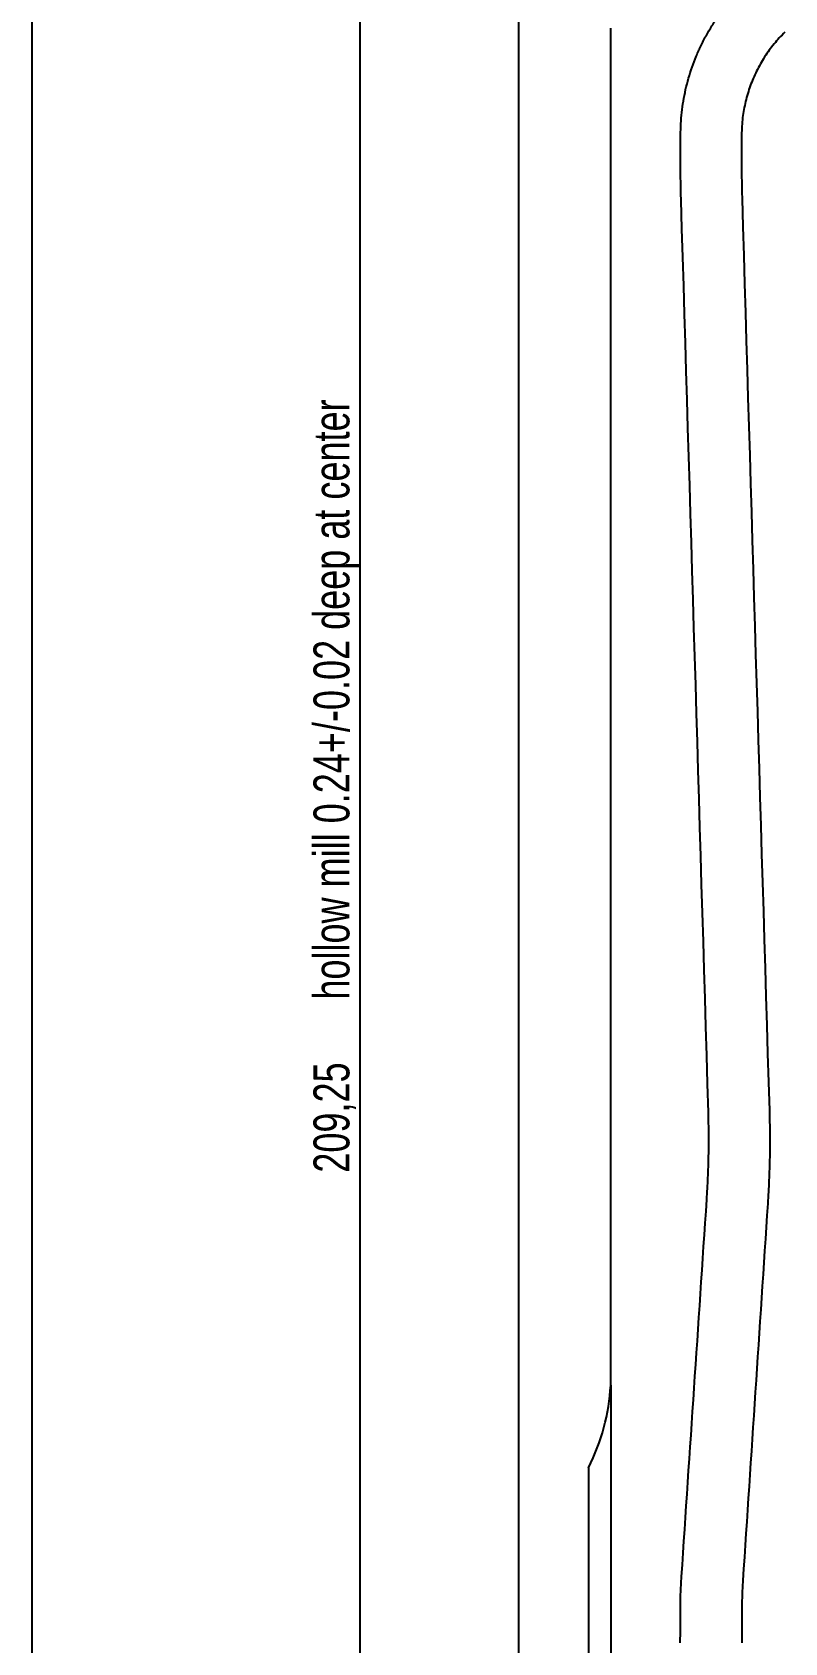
# Model space of a CAD drawing. Header units: millimetres. Extents: x 8 to 867, y 8 to 585.
# Drawn here: x 8 to 81.3, y 203.5 to 360.3 of the extents above; entities that cross this region are included whole.
import ezdxf

# ---------------------------------------------------------------- set-up
doc = ezdxf.new("R2010")
doc.units = ezdxf.units.MM
doc.layers.add('DIMENSIONS', color=2, linetype='Continuous')
doc.layers.add('OUTLINE', color=7, linetype='Continuous', lineweight=25)
doc.styles.add('SLDTEXTSTYLE0', font='TXT', dxfattribs={"width": 0.75})
doc.dimstyles.new('SLDDIMSTYLE2', dxfattribs={"dimtxt": 3.5, "dimasz": 2, "dimexe": 0, "dimexo": 0.0625, "dimgap": 0.875, "dimtad": 1, "dimrnd": 1e-09, "dimzin": 12, "dimdsep": 46, "dimtxsty": 'SLDTEXTSTYLE0', "dimsah": 1, "dimcen": 0.09, "dimadec": 0, "dimazin": 3, "dimtfac": 1, "dimtofl": 0, "dimtmove": 0, "dimatfit": 3, "dimfxl": 0, "dimfrac": 2, "dimtolj": 1, "dimtzin": 12, "dimarcsym": 0})

# ---------------------------------------------------------------- blocks, each defined once
blk = doc.blocks.new('_D_47')
at = {"layer": 'DIMENSIONS'}
for p, q in [((63.36, 404.83), (37.9, 404.83)), ((39.9, 404.83), (39.9, 195.58)), ((63.36, 195.58), (37.9, 195.58))]:
    blk.add_line(p, q, dxfattribs=at)
for points in [[(39.9, 404.83), (39.4, 402.83), (40.4, 402.83)], [(39.9, 195.58), (40.4, 197.58), (39.4, 197.58)]]:
    blk.add_solid(points, dxfattribs=at)
at = {"layer": 'DIMENSIONS', "char_height": 3.5, "attachment_point": 1, "rotation": 90, "style": 'SLDTEXTSTYLE0'}
for s, insert in [('hollow mill 0.24+/-0.02 deep at center', (35.39, 266.15)), ('209,25', (35.39, 249.3))]:
    blk.add_mtext(s, dxfattribs=dict(at, insert=insert))

msp = doc.modelspace()

# ---------------------------------------------------------------- linework, layer by layer
at = {"layer": 'OUTLINE'}
for p, q in [((8, 8), (8, 585)), ((55.38411, 160.57875), (55.38411, 429.83342)), ((64.35918, 229.66632), (64.35918, 360.74586)), ((64.33208, 228.62541), (64.35918, 229.66632)), ((62.17536, 220.57875), (62.17536, 160.57875))]:
    msp.add_line(p, q, dxfattribs=at)
msp.add_arc((44.35918, 229.66632), 20, 332.9750733, 357.0166771, dxfattribs=at)
for centre, major_axis, ratio, start_param, end_param in [((-10404.61201, 300.20609), (0, 39096.06375), 0.267949192, 4.713594285, 4.71367102), ((10552.83038, 300.20609), (0, 39096.06375), 0.267949192, 1.569514288, 1.569591022), ((-10407.94951, 300.20609), (-1261.64401, 39094.60368), 0.26781049, 4.702594457, 4.704866087), ((10558.89318, 300.20609), (-1261.64401, 39094.60368), 0.26781049, 1.561029776, 1.563301405), ((-10421.63846, 300.20609), (2800.65096, 39088.89757), 0.267267575, 4.729228056, 4.730166988), ((10582.10052, 300.20609), (2800.65096, 39088.89757), 0.267267575, 1.591322235, 1.592261229), ((14294.11171, 300.20609), (0, 39096.06375), 0.363970234, 1.57262722, 1.57347249), ((-10404.61201, 300.20609), (0, 39096.06375), 0.267949192, 4.709916163, 4.709992897), ((10552.83038, 300.20609), (0, 39096.06375), 0.267949192, 1.57319241, 1.573269144)]:
    msp.add_ellipse(centre, major_axis=major_axis, ratio=ratio, start_param=start_param, end_param=end_param, dxfattribs=at)
for points, knots in [([(71.13809, 350.32876), (71.1439, 350.69765), (71.15553, 351.43572), (71.25059, 352.5393), (71.4035, 353.64676), (71.62208, 354.75433), (71.90556, 355.85808), (72.24816, 356.93374), (72.64715, 357.97825), (73.09886, 358.98934), (73.61062, 359.98349), (74.18331, 360.95635), (74.81605, 361.90425), (75.51465, 362.82968), (76.27661, 363.7324), (76.83831, 364.30329), (77.11966, 364.58925)], [0, 0, 0, 0, 0.06969436, 0.139442502, 0.209136683, 0.280855205, 0.352632491, 0.424350897, 0.49404743, 0.56379723, 0.633494029, 0.705214739, 0.776994391, 0.84871531, 0.924220853, 1, 1, 1, 1]), ([(81.2875, 360.34068), (81.10633, 360.15727), (80.74385, 359.79031), (80.23965, 359.20306), (79.76171, 358.58523), (79.31566, 357.93478), (78.90308, 357.25398), (78.53254, 356.55628), (78.20448, 355.84437), (77.91849, 355.12109), (77.67048, 354.37597), (77.46309, 353.61071), (77.29771, 352.82753), (77.17537, 352.01845), (77.09567, 351.18469), (77.08542, 350.61442), (77.08028, 350.32876)], [0, 0, 0, 0, 0.069348022, 0.138748441, 0.208096457, 0.27943703, 0.350835012, 0.422175393, 0.491879255, 0.561636769, 0.631340193, 0.703068586, 0.774855584, 0.846584145, 0.923149186, 1, 1, 1, 1]), ([(71.19033, 343.97626), (71.17552, 344.53485), (71.1459, 345.65216), (71.14136, 346.76985), (71.13909, 347.32876)], [0, 0, 0, 0, 0.499943817, 1, 1, 1, 1]), ([(77.07928, 347.32876), (77.08109, 346.79961), (77.08471, 345.7412), (77.11212, 344.68314), (77.12583, 344.15405)], [0, 0, 0, 0, 0.499943332, 1, 1, 1, 1]), ([(73.69285, 246.6873), (73.73511, 247.39207), (73.81963, 248.80159), (73.88099, 250.92058), (73.89854, 253.04204), (73.86636, 254.45702), (73.85027, 255.16451)], [0, 0, 0, 0, 0.24970935, 0.499418622, 0.749709383, 1, 1, 1, 1]), ([(79.78644, 255.34232), (79.80406, 254.58884), (79.8393, 253.08188), (79.82226, 250.81898), (79.75847, 248.55516), (79.66915, 247.04693), (79.6245, 246.29281)], [0, 0, 0, 0, 0.249710036, 0.49942026, 0.749710004, 1, 1, 1, 1]), ([(71.11662, 206.52875), (71.12176, 207.10393), (71.13205, 208.25492), (71.1996, 209.40396), (71.2334, 209.97881)], [0, 0, 0, 0, 0.4997235472, 1, 1, 1, 1]), ([(77.20123, 209.58191), (77.17198, 209.07374), (77.11346, 208.05685), (77.10565, 207.03831), (77.10174, 206.52875)], [0, 0, 0, 0, 0.499722805, 1, 1, 1, 1])]:
    msp.add_open_spline(points, degree=3, knots=knots, dxfattribs=at)

# ---------------------------------------------------------------- dimensions: what is measured, and where the dimension line sits
at = {"layer": 'DIMENSIONS'}
dim = msp.add_linear_dim(base=(39.90273, 195.57876), p1=(64.35918, 404.83342), p2=(64.35918, 195.57876), angle=90, text='<>  hollow mill 0.24+/-0.02 deep at center', dimstyle='SLDDIMSTYLE2', dxfattribs=at)
dim.commit()
dim.dimension.update_dxf_attribs({"geometry": '_D_47', "text_midpoint": (39.90273, 300.20609), "dimtype": 160})

doc.saveas('drawing.dxf')
